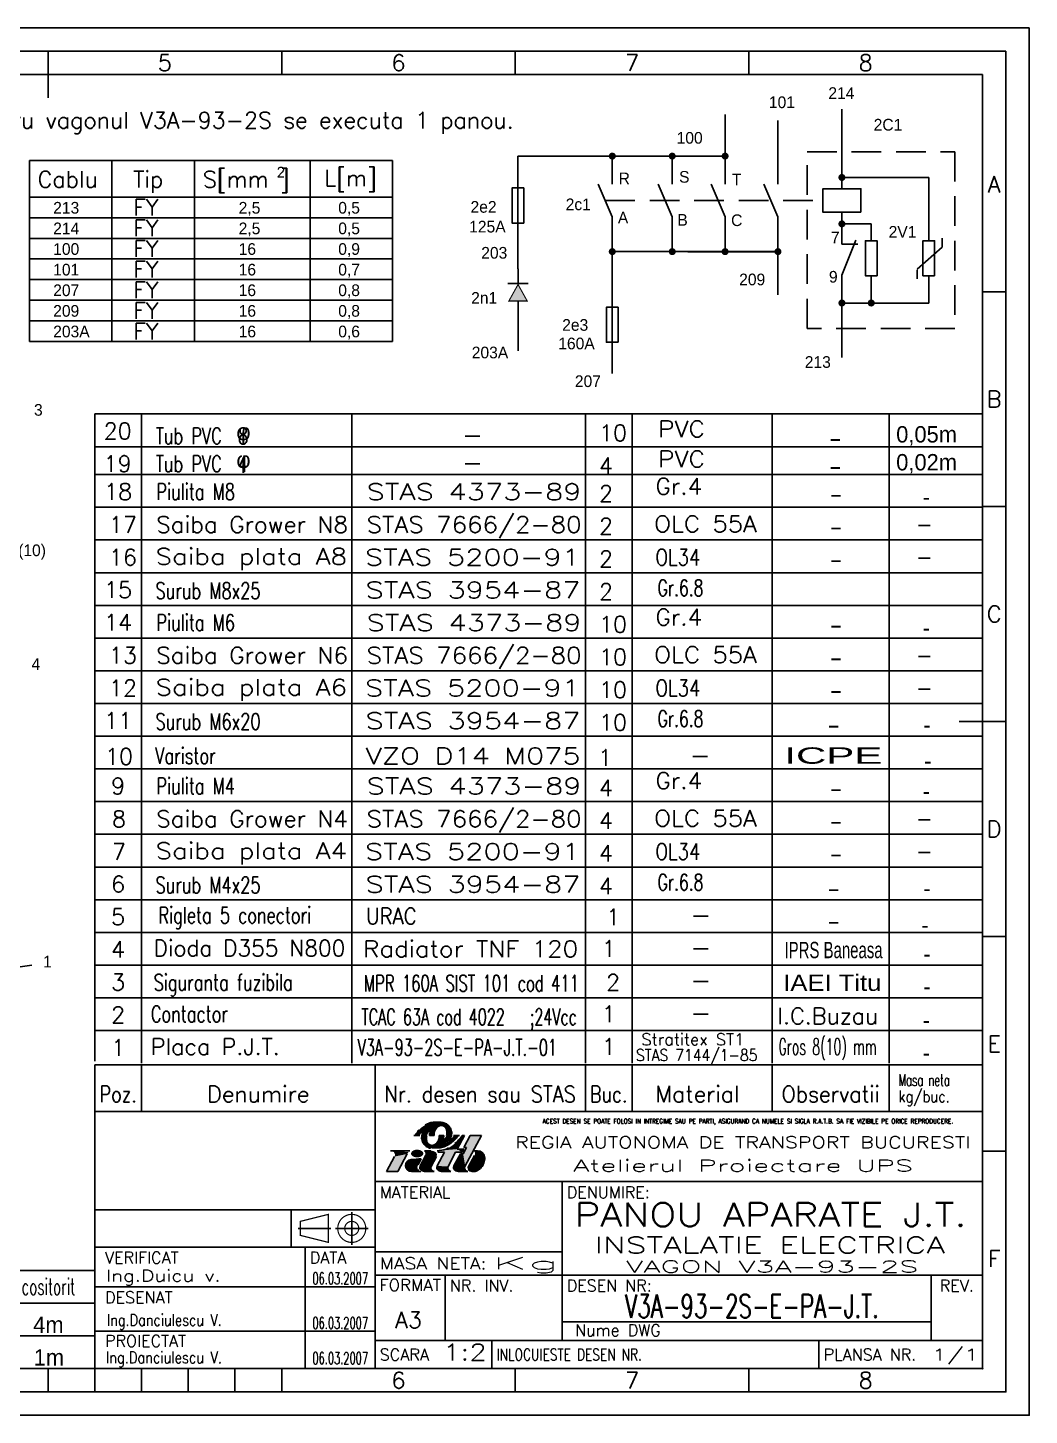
# Model space of a CAD drawing. Header units: millimetres. Extents: x 21 to 861, y 18 to 315.
# Drawn here: x 226.4 to 440.8, y 17.9 to 314.9 of the extents above; entities that cross this region are included whole.
import ezdxf
from ezdxf.enums import TextEntityAlignment as Align

# ---------------------------------------------------------------- set-up
doc = ezdxf.new("R2010")
doc.units = ezdxf.units.MM
doc.linetypes.add('DASHED2', pattern=[9.525, 6.35, -3.175])
doc.layers.add('LIN_GR', color=3, linetype='Continuous')
doc.layers.add('LIN_SUB', color=7, linetype='Continuous')
doc.styles.add('ISO', font='SIMPLEX.SHX')
doc.styles.add('ISOCP', font='SIMPLEX.SHX')
doc.styles.add('ROMANC', font='romanc')

# ---------------------------------------------------------------- blocks, each defined once
blk = doc.blocks.new('ind3_12')
at = {"color": 70}
for p, q in [((0, 55), (-190, 55)), ((-190, 55), (-190, 0)), ((-130, 55), (-130, 0)), ((-130, 40), (0, 40)), ((-190, 26), (-130, 26))]:
    blk.add_line(p, q, dxfattribs=at)
at = {"color": 40}
for p, q in [((-121.71, 49.9), (-120.46, 49.9)), ((-118.34, 49.9), (-117.36, 49.9)), ((-115.31, 49.9), (-116.29, 49.9)), ((-111.94, 49.9), (-113.19, 49.9)), ((-112.95, 48.16), (-112.68, 48.4)), ((-112.68, 48.4), (-112.61, 48.47)), ((-110.84, 49.9), (-112.41, 46.97)), ((-110.84, 49.9), (-111.36, 49.9)), ((-109.64, 49.9), (-111.01, 47.32)), ((-107.23, 49.9), (-110.77, 43.26)), ((-107.23, 49.9), (-109.64, 49.9)), ((-125.82, 45.38), (-127.54, 42.15)), ((-122.56, 46.63), (-126.68, 46.63)), ((-123.11, 45.94), (-125.13, 42.15)), ((-120.12, 44.91), (-120.81, 43.6)), ((-119.12, 45.67), (-120.36, 43.36)), ((-118.05, 46.63), (-119.46, 46.63)), ((-116.85, 45.42), (-118, 43.26)), ((-115.18, 46.28), (-116.74, 43.36)), ((-116.7, 46.63), (-116.29, 46.65)), ((-116.6, 46.28), (-115.18, 46.28)), ((-116.29, 46.65), (-115.69, 46.73)), ((-115.69, 46.73), (-115.27, 46.82)), ((-115.27, 46.82), (-114.78, 46.97)), ((-114.78, 46.97), (-114.27, 47.24)), ((-112.77, 46.28), (-114.38, 43.26)), ((-111.75, 45.93), (-113.13, 43.36)), ((-112.77, 46.28), (-111.36, 46.28)), ((-112.41, 46.97), (-110.99, 46.97)), ((-111.75, 45.93), (-111.15, 45.93)), ((-110.99, 46.97), (-111.36, 46.28)), ((-110.41, 47.32), (-111.15, 45.93)), ((-111.01, 47.32), (-110.41, 47.32)), ((-108.74, 45.59), (-109.99, 43.26)), ((-108.78, 46.63), (-108.09, 46.63)), ((-125.13, 42.15), (-127.54, 42.15)), ((-120.23, 42.15), (-122.21, 42.15)), ((-117.39, 42.15), (-119.15, 42.15)), ((-117.39, 42.15), (-117.72, 42.33)), ((-113.77, 42.15), (-115.53, 42.15)), ((-113.77, 42.15), (-114.1, 42.33)), ((-110.16, 42.15), (-111.92, 42.15)), ((-110.16, 42.15), (-110.49, 42.33))]:
    blk.add_line(p, q, dxfattribs=at)
at = {"color": 240}
for p, q in [((-90, 40), (-90, 6)), ((-130, 34), (-190, 34)), ((-148, 34), (-148, 26)), ((-135, 33.5), (-135, 26.5)), ((-146.5, 30), (-139.5, 30)), ((-138.5, 30), (-131.5, 30)), ((-145, 26), (-145, 0)), ((-130, 25), (-90, 25)), ((-130, 20), (0, 20)), ((-115, 20), (-115, 6)), ((-11, 20), (-11, 6)), ((-190, 17.5), (-130, 17.5)), ((-90, 10), (-11, 10)), ((-190, 8), (-130, 8)), ((-130, 6), (0, 6)), ((-105, 6), (-105, 0)), ((-35, 6), (-35, 0))]:
    blk.add_line(p, q, dxfattribs=at)
at = {"color": 40}
for points in [[(-114.74, 49.9, 0.04888), (-114.64, 50.37, 0.067418), (-114.64, 50.71, 0.012512), (-114.71, 51.12, 0.046313), (-114.74, 51.23, 0.02866), (-114.83, 51.43, 0.04799), (-114.9, 51.53, 0.027533), (-115.01, 51.65, 0.02878), (-115.12, 51.74, 0.020408), (-115.27, 51.85, 0.028785), (-115.38, 51.91, 0.02307), (-115.48, 51.96, 0.025276), (-115.58, 51.99, 0.029587), (-115.69, 52.01, 0.0261), (-115.8, 52.02, 0.034106), (-115.93, 52.02, 0.03305), (-116.05, 52, 0.031407), (-116.17, 51.97, 0.027201), (-116.3, 51.91, 0.027571), (-116.45, 51.82, 0.032433), (-116.58, 51.73, 0.017982), (-116.7, 51.62, 0.025528), (-116.79, 51.53, 0.009898), (-116.89, 51.41, 0.014131), (-116.96, 51.31, 0.005952), (-117.02, 51.22, 0.007874), (-117.06, 51.15, 0.013516), (-117.13, 51.03, 0.012262), (-117.2, 50.9, 0.010996), (-117.25, 50.78, 0.020912), (-117.28, 50.71, 0.006638), (-117.28, 50.69, 0.003922), (-117.3, 50.64, 0.014081), (-117.33, 50.52, 0.011261), (-117.36, 50.37, 0.018498), (-117.36, 50.34, 0.00311), (-117.38, 50.18, 0.039527), (-117.38, 50.07, 0.0256), (-117.36, 49.9)], [(-113.68, 49.9, 0.047001), (-113.61, 50.39, 0.072657), (-113.64, 50.71, 0.024176), (-113.81, 51.3, 0.05712), (-113.92, 51.53, 0.02409), (-114.05, 51.71, 0.014395), (-114.28, 51.99, 0.046768), (-114.45, 52.15, 0.031027), (-114.74, 52.35)], [(-119.97, 49.9, 0.047001), (-120.05, 49.4, 0.072657), (-120.01, 49.08, 0.024176), (-119.84, 48.49, 0.05712), (-119.73, 48.26, 0.02409), (-119.6, 48.09, 0.014395), (-119.38, 47.81, 0.046768), (-119.2, 47.65, 0.031027), (-118.91, 47.44)], [(-118.91, 49.9, 0.04888), (-119.02, 49.43, 0.067418), (-119.01, 49.08, 0.012512), (-118.94, 48.67, 0.046313), (-118.91, 48.56, 0.02866), (-118.82, 48.37, 0.04799), (-118.75, 48.26, 0.027533), (-118.64, 48.15, 0.02878), (-118.53, 48.05, 0.020408), (-118.39, 47.95, 0.028785), (-118.28, 47.88, 0.02307), (-118.17, 47.84, 0.025276), (-118.07, 47.8, 0.029587), (-117.97, 47.78, 0.0261), (-117.85, 47.77, 0.034106), (-117.73, 47.77, 0.03305), (-117.6, 47.79, 0.031407), (-117.48, 47.83, 0.027201), (-117.36, 47.88, 0.027571), (-117.2, 47.97, 0.032433), (-117.07, 48.06, 0.017982), (-116.95, 48.18, 0.025528), (-116.87, 48.26, 0.009898), (-116.76, 48.39, 0.014131), (-116.7, 48.48, 0.005952), (-116.63, 48.57, 0.007874), (-116.59, 48.64, 0.013516), (-116.52, 48.76, 0.012262), (-116.45, 48.9, 0.010996), (-116.4, 49.02, 0.020912), (-116.38, 49.08, 0.006638), (-116.37, 49.11, 0.003922), (-116.35, 49.16, 0.014081), (-116.32, 49.28, 0.011261), (-116.29, 49.42, 0.018498), (-116.29, 49.45, 0.00311), (-116.27, 49.61, 0.039527), (-116.27, 49.73, 0.0256), (-116.29, 49.9)]]:
    blk.add_lwpolyline(points, format="xyb", dxfattribs=at)
at = {"color": 40, "flags": 128}
blk.add_lwpolyline([(-108.71, 42.18, 0.07519), (-108.1, 42.37, 0.103495), (-107.27, 43.01, 0.091904), (-106.74, 43.94, 0.085107), (-106.54, 45.08, 0.085107)], format="xyb", dxfattribs=at)
at = {"color": 240, "const_width": 0.25}
blk.add_lwpolyline([(-146, 31.5), (-140, 33), (-140, 27), (-146, 28.5)], close=True, dxfattribs=at)
blk.add_lwpolyline([(-135, 33, 1), (-135, 27, 1), (-135, 33, 1)], format="xyb", dxfattribs=at)
blk.add_lwpolyline([(-135, 31.5, 1), (-135, 28.5, 1)], format="xyb", close=True, dxfattribs=at)
at = {"color": 40}
for centre, radius, start, end in [((-96.55, 26.7), 34.29, 134.6817, 135.4865), ((-117.71, 49.53), 2.3, 144.0002, 170.76), ((-117.8, 49.83), 2.74, 113.911, 122.24), ((-115.81, 45.34), 7.65, 108.9325, 113.911), ((-115.07, 49.86), 3.27, 161.7905, 179.2848), ((-117.59, 50.52), 2.17, 96.8211, 108.9325), ((-116.41, 40.67), 12.1, 91.6964, 96.8211), ((-116.61, 47.25), 5.51, 78.6042, 91.6964), ((-116, 50.28), 2.42, 58.8019, 78.6042), ((-118.58, 49.94), 3.27, 341.7905, 359.2848), ((-115.94, 50.27), 2.3, 324.0002, 350.76), ((-145.94, 81.79), 47.13, 315, 315.973), ((-113.12, 49.86), 0.893, 316.8981, 318.6566), ((-115.09, 51.98), 4.23, 315.973, 321.3402), ((-122.28, 57.73), 13.43, 321.3402, 324.353), ((-122.21, 43.44), 1.29, 94.5979, 270), ((-177.94, 750.15), 707.62, 274.50891, 274.68697), ((-119.73, 46), 0.689, 331.9275, 66.4849), ((-117.66, 49.52), 2.42, 238.8019, 258.6042), ((-108.09, 45.08), 1.55, 0, 90), ((-120.23, 42.84), 0.689, 201.8729, 270), ((-119.75, 43.03), 0.689, 151.9275, 234.4615), ((-119.15, 43.87), 1.72, 234.4615, 270), ((-117.39, 42.94), 0.689, 151.9275, 241.9275), ((-116.14, 43.03), 0.689, 151.9275, 234.4615), ((-115.53, 43.87), 1.72, 234.4615, 270), ((-113.78, 42.94), 0.689, 151.9275, 241.9275), ((-112.52, 43.03), 0.689, 151.9275, 234.4615), ((-111.92, 43.87), 1.72, 234.4615, 270), ((-110.16, 42.94), 0.689, 151.9275, 241.9275), ((-109.38, 42.94), 0.689, 151.9275, 242.7821), ((-108.99, 43.7), 1.55, 242.7821, 280.2311)]:
    blk.add_arc(centre, radius, start, end, dxfattribs=at)
blk.add_point((0, 0))
for points in [[(-121.71, 49.9), (-120.46, 49.9), (-121.21, 50.52), (-120.18, 50.33)], [(-121.21, 50.52), (-120.18, 50.33), (-120.72, 51.03), (-119.93, 50.59)], [(-120.72, 51.03), (-119.93, 50.59), (-120.22, 51.49), (-119.57, 50.88)], [(-120.22, 51.49), (-119.57, 50.88), (-119.6, 51.93), (-118.18, 50.88)], [(-119.57, 50.88), (-118.18, 50.88), (-119.84, 50.38), (-118.6, 50.45)], [(-119.6, 51.93), (-118.18, 50.88), (-118.87, 52.35), (-118.18, 50.88)], [(-118.87, 52.35), (-118.18, 50.88), (-118.21, 52.6), (-118.18, 50.88)], [(-117.31, 50.61), (-118.27, 50.54), (-117.37, 50.27), (-118.32, 50.22)], [(-117.09, 51.1), (-118.18, 50.88), (-117.31, 50.61), (-118.27, 50.54)], [(-118.21, 52.6), (-118.18, 50.88), (-117.81, 52.68), (-118.18, 50.88)], [(-116.87, 52.76), (-118.18, 50.88), (-116.31, 52.75), (-118.18, 50.88)], [(-117.81, 52.68), (-118.18, 50.88), (-116.87, 52.76), (-118.18, 50.88)], [(-116.08, 51.99), (-116.31, 52.75), (-116.62, 51.7), (-118.18, 50.88)], [(-116.62, 51.7), (-118.18, 50.88), (-117.09, 51.1), (-118.18, 50.88)], [(-115.84, 51.99), (-116.08, 51.99), (-116.32, 51.86)], [(-116.31, 52.75), (-115.41, 52.63), (-115.84, 52.71)], [(-115.54, 51.98), (-115.41, 52.63), (-116.08, 51.99), (-116.31, 52.75)], [(-115.84, 51.99), (-115.54, 51.98), (-115.91, 51.97), (-115.51, 51.96)], [(-115.73, 51.96), (-115.33, 51.85), (-115.51, 51.96)], [(-115.09, 51.72), (-114.87, 52.42), (-115.54, 51.98), (-115.41, 52.63)], [(-115.41, 52.63), (-114.87, 52.42), (-115.11, 52.53)], [(-114.87, 51.48), (-114.18, 51.87), (-115.09, 51.72), (-114.87, 52.42)], [(-114.87, 52.42), (-114.18, 51.87), (-114.48, 52.17)], [(-114.68, 50.99), (-113.86, 51.41), (-114.87, 51.48), (-114.18, 51.87)], [(-114.63, 50.55), (-113.67, 50.85), (-114.68, 50.99), (-113.86, 51.41)], [(-114.65, 50.25), (-113.62, 50.26), (-114.63, 50.55), (-113.67, 50.85)], [(-113.67, 50.85), (-113.62, 50.26), (-113.61, 50.56)], [(-119.97, 49.9), (-118.91, 49.9), (-120.05, 49.4), (-119, 49.53)], [(-120.05, 49.4), (-119, 49.53), (-119.94, 48.79), (-119, 49.02)], [(-120.05, 49.4), (-119.94, 48.79), (-120.04, 49.24)], [(-120.04, 49.24), (-119.94, 48.79), (-120.03, 49.13)], [(-119.84, 50.38), (-118.6, 50.45), (-119.97, 49.9), (-118.91, 49.9)], [(-119.94, 48.79), (-119, 49.02), (-119.72, 48.25), (-118.92, 48.6)], [(-119.72, 48.25), (-118.92, 48.6), (-119.33, 47.76), (-118.75, 48.27)], [(-119.33, 47.76), (-118.75, 48.27), (-118.77, 47.37), (-118.43, 47.98)], [(-118.77, 47.37), (-118.43, 47.98), (-118.32, 47.19), (-118.12, 47.82)], [(-117.37, 50.27), (-118.32, 50.22), (-117.36, 49.9), (-118.34, 49.9)], [(-118.32, 47.19), (-118.12, 47.82), (-117.71, 47.07), (-117.72, 47.77)], [(-117.71, 47.07), (-117.72, 47.77), (-117.14, 47.03), (-117.33, 47.9)], [(-117.14, 47.03), (-117.33, 47.9), (-116.45, 47.06), (-117.04, 48.09)], [(-116.45, 47.06), (-117.04, 48.09), (-115.94, 47.1), (-116.74, 48.42)], [(-116.7, 48.48), (-115.12, 47.31), (-116.74, 48.42)], [(-116.7, 48.48), (-116.7, 48.48), (-116.74, 48.42)], [(-115.94, 47.1), (-116.74, 48.42), (-115.12, 47.31), (-116.74, 48.42)], [(-116.45, 48.9), (-115.12, 47.31), (-116.7, 48.48)], [(-116.4, 49.03), (-115.48, 48.92), (-116.45, 48.9), (-115.12, 47.31)], [(-116.29, 49.44), (-115.35, 49.44), (-116.4, 49.03), (-115.48, 48.92)], [(-116.29, 49.9), (-115.31, 49.9), (-116.29, 49.44), (-115.35, 49.44)], [(-115.48, 48.92), (-114.09, 48.92), (-115.01, 49.4), (-113.85, 49.33)], [(-115.48, 48.92), (-114.59, 48.13), (-115.12, 47.31)], [(-115.48, 48.92), (-114.09, 48.92), (-114.18, 47.78), (-115.12, 47.31)], [(-115.01, 49.4), (-113.85, 49.33), (-114.75, 49.87), (-113.72, 49.72)], [(-114.75, 49.87), (-113.72, 49.72), (-114.65, 50.25), (-113.62, 50.26)], [(-114.09, 48.92), (-114.18, 47.78), (-114.59, 48.13)], [(-114.09, 48.92), (-113.61, 48.17), (-114.18, 47.78)], [(-113.69, 49.23), (-112.95, 48.75), (-114.09, 48.92), (-113.61, 48.17)], [(-113.49, 47.75), (-113.9, 47.46), (-112.41, 46.97)], [(-113.4, 49.55), (-112.44, 49.28), (-113.69, 49.23), (-112.95, 48.75)], [(-113.03, 48.1), (-112.41, 46.97), (-113.49, 47.75), (-112.41, 46.97)], [(-113.19, 49.9), (-111.94, 49.9), (-113.4, 49.55), (-112.44, 49.28)], [(-112.65, 48.42), (-112.41, 46.97), (-113.03, 48.1), (-112.41, 46.97)], [(-112.22, 48.86), (-112.41, 46.97), (-112.65, 48.42), (-112.41, 46.97)], [(-111.36, 49.9), (-110.84, 49.9), (-111.76, 49.37), (-112.41, 46.97)], [(-111.76, 49.37), (-112.41, 46.97), (-112.22, 48.86), (-112.41, 46.97)], [(-110.41, 47.32), (-107.23, 49.9), (-111.15, 45.93), (-110.73, 43.34)], [(-109.64, 49.9), (-107.23, 49.9), (-111.01, 47.32), (-110.41, 47.32)], [(-125.82, 45.38), (-123.11, 45.94), (-127.54, 42.15), (-125.13, 42.15)], [(-126.68, 46.63), (-122.56, 46.63), (-126.26, 46.53), (-122.84, 46.34)], [(-126.26, 46.53), (-122.84, 46.34), (-125.96, 46.29), (-123.05, 46.05)], [(-123.05, 46.05), (-125.96, 46.29), (-123.11, 45.94), (-125.77, 45.87)], [(-125.76, 45.63), (-123.11, 45.94), (-125.82, 45.38)], [(-125.77, 45.87), (-123.11, 45.94), (-125.76, 45.63), (-123.11, 45.94)], [(-122.31, 44.73), (-120.12, 44.91), (-123.17, 44.3), (-120.81, 43.6)], [(-122.31, 44.73), (-123.17, 44.3), (-122.7, 44.64), (-123.04, 44.43)], [(-122.28, 46.18), (-122.28, 45.84), (-122.31, 46.03)], [(-122.2, 46.34), (-122.22, 45.73), (-122.28, 46.18), (-122.28, 45.84)], [(-122.07, 46.5), (-122.04, 45.53), (-122.2, 46.34), (-122.22, 45.73)], [(-121.94, 46.59), (-121.9, 45.43), (-122.07, 46.5), (-122.04, 45.53)], [(-121.78, 46.68), (-121.71, 45.34), (-121.94, 46.59), (-121.9, 45.43)], [(-121.62, 46.75), (-121.56, 45.28), (-121.78, 46.68), (-121.71, 45.34)], [(-121.46, 46.79), (-121.43, 45.25), (-121.62, 46.75), (-121.56, 45.28)], [(-121.33, 46.82), (-121.31, 45.23), (-121.46, 46.79), (-121.43, 45.25)], [(-121.21, 46.83), (-121.2, 45.22), (-121.33, 46.82), (-121.31, 45.23)], [(-121.21, 46.83), (-121.1, 46.84), (-121.09, 45.21)], [(-121.09, 45.21), (-120.9, 45.21), (-121.21, 46.83), (-121.2, 45.22)], [(-121.1, 46.84), (-120.91, 46.84), (-121.09, 45.21), (-120.9, 45.21)], [(-120.9, 45.21), (-120.91, 46.84), (-120.81, 45.22), (-120.81, 46.83)], [(-120.81, 45.22), (-120.81, 46.83), (-120.68, 45.23), (-120.69, 46.82)], [(-120.68, 45.23), (-120.69, 46.82), (-120.56, 45.25), (-120.55, 46.79)], [(-120.56, 45.25), (-120.55, 46.79), (-120.42, 45.29), (-120.43, 46.76)], [(-120.42, 45.29), (-120.43, 46.76), (-120.27, 45.34), (-120.27, 46.7)], [(-120.36, 43.36), (-116.85, 45.42), (-120.42, 42.88), (-118, 43.26)], [(-119.12, 45.67), (-116.78, 45.9), (-120.36, 43.36), (-116.85, 45.42)], [(-120.27, 45.34), (-120.27, 46.7), (-120.14, 45.41), (-120.13, 46.63)], [(-120.14, 45.41), (-120.13, 46.63), (-119.97, 45.52), (-119.99, 46.54)], [(-119.97, 45.52), (-119.99, 46.54), (-119.84, 45.65), (-119.88, 46.44)], [(-119.84, 45.65), (-119.88, 46.44), (-119.74, 45.8), (-119.77, 46.3)], [(-119.74, 45.8), (-119.77, 46.3), (-119.71, 45.9), (-119.72, 46.2)], [(-119.72, 46.2), (-119.71, 45.9), (-119.7, 46.13), (-119.69, 46.02)], [(-119.46, 46.63), (-118.05, 46.63), (-119.08, 46.21), (-117.05, 46.31)], [(-119.25, 46.4), (-119.09, 46.04), (-119.08, 46.21)], [(-119.08, 46.21), (-117.05, 46.31), (-119.12, 45.67), (-116.78, 45.9)], [(-118.05, 46.63), (-117.05, 46.31), (-117.7, 46.59), (-117.41, 46.5)], [(-117.05, 46.31), (-116.78, 45.9), (-116.88, 46.12)], [(-116.78, 45.9), (-116.85, 45.42), (-116.77, 45.67)], [(-115.18, 46.28), (-112.77, 46.28), (-116.74, 43.36), (-114.38, 43.26)], [(-116.22, 46.66), (-116.7, 46.63), (-116.6, 46.28)], [(-116.6, 46.28), (-111.36, 46.28), (-116.22, 46.66), (-112.41, 46.97)], [(-116.22, 46.66), (-115.25, 46.82), (-115, 46.76)], [(-115.25, 46.82), (-114.79, 46.97), (-115, 46.76)], [(-115, 46.76), (-115, 46.76), (-114.79, 46.97), (-114.45, 46.8)], [(-114.35, 47.19), (-112.41, 46.97), (-114.79, 46.97), (-114.45, 46.8)], [(-113.9, 47.46), (-112.41, 46.97), (-114.35, 47.19), (-112.41, 46.97)], [(-111.75, 45.93), (-111.15, 45.93), (-113.13, 43.36), (-110.77, 43.26)], [(-112.41, 46.97), (-110.99, 46.97), (-111.36, 46.28)], [(-111.15, 45.93), (-110.77, 43.26), (-110.73, 43.34)], [(-109.99, 43.26), (-108.74, 45.59), (-106.74, 43.94)], [(-108.78, 46.63), (-108.43, 46.63), (-108.69, 46.43), (-108.49, 46.44)], [(-108.74, 45.59), (-108.09, 46.63), (-108.66, 45.8)], [(-108.74, 45.59), (-106.98, 46.16), (-108.09, 46.63)], [(-108.74, 45.59), (-106.54, 45.08), (-106.98, 46.16)], [(-108.74, 45.59), (-106.74, 43.94), (-106.54, 45.08)], [(-108.69, 46.43), (-108.49, 46.44), (-108.64, 46.23), (-108.56, 46.21)], [(-108.43, 46.63), (-108.63, 46.02), (-108.09, 46.63), (-108.66, 45.8)], [(-108.66, 45.8), (-108.66, 45.8), (-108.43, 46.63), (-108.63, 46.02)], [(-108.64, 46.23), (-108.56, 46.21), (-108.63, 46.02)], [(-108.09, 46.63), (-106.98, 46.16), (-107.61, 46.55), (-107.23, 46.37)], [(-106.98, 46.16), (-106.54, 45.08), (-106.83, 45.98), (-106.62, 45.57)], [(-106.54, 45.08), (-106.74, 43.94), (-106.59, 44.51)], [(-123.17, 44.3), (-120.81, 43.6), (-123.49, 43.38), (-120.95, 43.16)], [(-123.17, 44.3), (-123.49, 43.38), (-123.29, 44.14), (-123.45, 43.79)], [(-123.49, 43.38), (-120.95, 43.16), (-123.49, 43.38), (-120.87, 42.58)], [(-123.49, 43.38), (-123.1, 42.51), (-123.42, 43), (-123.25, 42.69)], [(-123.49, 43.38), (-120.87, 42.58), (-123.1, 42.51), (-120.62, 42.27)], [(-123.1, 42.51), (-122.21, 42.15), (-122.93, 42.37), (-122.61, 42.22)], [(-123.1, 42.51), (-120.62, 42.27), (-122.21, 42.15), (-120.23, 42.15)], [(-120.42, 42.88), (-120.36, 43.36), (-120.43, 43.1)], [(-120.42, 42.88), (-118, 43.26), (-120.15, 42.47), (-118.06, 42.75)], [(-120.15, 42.47), (-120.42, 42.88), (-120.32, 42.64)], [(-120.15, 42.47), (-118.06, 42.75), (-119.15, 42.15), (-117.72, 42.33)], [(-119.15, 42.15), (-120.15, 42.47), (-119.72, 42.25)], [(-119.15, 42.15), (-117.72, 42.33), (-117.39, 42.15)], [(-118.02, 43.03), (-117.9, 42.55), (-118.06, 42.75)], [(-116.74, 43.36), (-116.81, 42.88), (-116.82, 43.14)], [(-116.74, 43.36), (-114.38, 43.26), (-116.81, 42.88), (-114.44, 42.75)], [(-116.52, 42.46), (-116.81, 42.88), (-116.71, 42.66)], [(-116.81, 42.88), (-114.44, 42.75), (-116.52, 42.46), (-114.12, 42.34)], [(-115.53, 42.15), (-116.54, 42.47), (-116.1, 42.25)], [(-116.52, 42.46), (-114.12, 42.34), (-115.53, 42.15), (-113.77, 42.15)], [(-114.42, 42.94), (-114.29, 42.55), (-114.44, 42.75)], [(-114.36, 43.31), (-114.4, 43.15), (-114.38, 43.26)], [(-113.13, 43.36), (-113.19, 42.89), (-113.2, 43.13)], [(-113.13, 43.36), (-110.77, 43.26), (-113.19, 42.89)], [(-113.19, 42.89), (-110.77, 43.26), (-110.82, 42.72)], [(-112.92, 42.47), (-113.19, 42.89), (-113.1, 42.66)], [(-113.19, 42.89), (-110.82, 42.72), (-112.92, 42.47)], [(-112.92, 42.47), (-110.82, 42.72), (-111.92, 42.15)], [(-111.92, 42.15), (-112.92, 42.47), (-112.49, 42.25)], [(-110.82, 42.72), (-111.92, 42.15), (-110.49, 42.33)], [(-110.49, 42.33), (-110.16, 42.15), (-111.92, 42.15)], [(-110.8, 42.98), (-110.66, 42.53), (-110.82, 42.72)], [(-110.73, 43.34), (-110.78, 43.14), (-110.77, 43.26)], [(-109.99, 43.26), (-110.04, 42.73), (-110.07, 42.99)], [(-110.04, 42.73), (-109.99, 43.26), (-109.7, 42.32)], [(-109.7, 42.32), (-110.04, 42.73), (-109.91, 42.5)], [(-109.99, 43.26), (-107.27, 43.01), (-106.74, 43.94)], [(-109.99, 43.26), (-108.1, 42.37), (-107.27, 43.01)], [(-109.99, 43.26), (-108.71, 42.18), (-108.1, 42.37)], [(-109.99, 43.26), (-109.7, 42.32), (-108.71, 42.18)], [(-108.71, 42.18), (-109.7, 42.32), (-109.23, 42.17)], [(-109.7, 42.32), (-109.7, 42.32), (-108.71, 42.18)], [(-107.27, 43.01), (-108.1, 42.37), (-107.66, 42.64)], [(-106.74, 43.94), (-107.27, 43.01), (-106.96, 43.45)]]:
    blk.add_solid(points, dxfattribs=at)
at = {"color": 40, "style": 'ISO', "width": 0.77078}
blk.add_text('ACEST DESEN SE POATE FOLOSI IN INTREGIME SAU PE PARTI, ASIGURAND CA NUMELE SI SIGLA R.A.T.B. SA FIE VIZIBILE PE ORICE REPRODUCERE.', height=1, dxfattribs=at).set_placement((-94.13, 52.45), (-6.3, 52.45), align=Align.FIT)
at = {"color": 240}
for s, style, width, p, p2 in [('REGIA AUTONOMA DE TRANSPORT BUCURESTI', 'ROMANC', 1.063101, (-100.04, 47.17), (-2.58, 47.17)), ('Atelierul Proiectare UPS', 'ROMANC', 1.425107, (-87.65, 42.18), (-14.86, 42.18)), ('MASA NETA:', 'ISO', 1.009422, (-129, 21.25), (-106.17, 21.25)), ('FORMAT', 'ISO', 0.917397, (-129.11, 16.61), (-115.89, 16.61)), ('INLOCUIESTE DESEN NR.', 'ISO', 0.687691, (-104, 1.75), (-72.89, 1.75))]:
    blk.add_text(s, height=2.5, dxfattribs=dict(at, style=style, width=width)).set_placement(p, p2, align=Align.FIT)
at = {"color": 240, "style": 'ISO'}
for s, p in [('MATERIAL', (-129, 36.5)), ('DENUMIRE:', (-89, 36.5)), ('VERIFICAT', (-187.81, 22.5)), ('DATA', (-144, 22.5)), ('NR. INV.', (-114, 16.5)), ('DESEN NR:', (-89, 16.5)), ('DESENAT', (-187.81, 13.97)), ('PROIECTAT', (-187.81, 4.66)), ('SCARA', (-129, 1.75)), ('PLANSA NR.', (-34, 1.75))]:
    blk.add_text(s, height=2.5, dxfattribs=at).set_placement(p)
blk.add_text('REV.', height=2.5, dxfattribs=at).set_placement((-5.5, 17.75), align=Align.MIDDLE)
at = {"color": 50, "style": 'ISO'}
for tag, height, width, p, p2 in [('MATERIAL', 3.5, 1.837708, (-127.1, 31.84), (-91.87, 31.84)), ('STAS_MATERIAL', 3.5, 2.784754, (-126.09, 25.95), (-91.75, 25.95)), ('ANSAMBLU', 3.5, 2.48631, (-83.01, 24.67), (-8.01, 24.67)), ('VERIFICAT', 2.5, 0.86708, (-187.61, 18.63), (-163.04, 18.63)), ('DESENAT', 2.5, 1.026691, (-187.39, 9.14), (-162.83, 9.14)), ('PROIECTAT', 2.5, 1.037581, (-187.61, 1.12), (-162.78, 1.12)), ('SCARA', 3.5, 1.565143, (-115.5, 1.75), (-106.11, 1.75))]:
    blk.add_attdef(tag, text='', height=height, dxfattribs=dict(at, width=width)).set_placement(p, p2, align=Align.FIT)
at = {"color": 70, "style": 'ISO'}
for tag, width, p, p2 in [('DENUMIRE_DESEN', 1.844561, (-87.29, 30.44), (-3.41, 30.44)), ('NUMAR_DESEN', 1.112195, (-76.49, 10.87), (-22.2, 10.87))]:
    blk.add_attdef(tag, text='', height=5, dxfattribs=dict(at, width=width)).set_placement(p, p2, align=Align.FIT)
at = {"color": 240, "style": 'ISO'}
for tag, width, p, p2 in [('MASA', 3.701178, (-105.03, 21.25), (-90.49, 21.25)), ('SUBANSAMBLU', 3.628523, (-76.35, 20.58), (-13.71, 20.58)), ('DATA', 0.588678, (-143.42, 18.04), (-131.51, 18.04)), ('DATA', 0.588678, (-143.42, 8.49), (-131.51, 8.49)), ('DATA', 0.588678, (-143.42, 0.97), (-131.51, 0.97)), ('PLANSA', 1.983142, (-10.91, 1.75), (-0.76, 1.75))]:
    blk.add_attdef(tag, text='', height=2.5, dxfattribs=dict(at, width=width)).set_placement(p, p2, align=Align.FIT)
at = {"color": 50, "style": 'ISO'}
blk.add_attdef('FORMAT', text='', height=3.5, dxfattribs=at).set_placement((-122.83, 8.67), align=Align.CENTER)
at = {"color": 240, "style": 'ISO'}
blk.add_attdef('NUME_DWG', (-87.2, 6.95), '', height=2.5, dxfattribs=at)

msp = doc.modelspace()

# ---------------------------------------------------------------- linework, layer by layer
at = {"color": 70}
for p, q in [((230.7856, 299.9224), (230.7856, 309.9224)), ((280.7856, 304.9224), (280.7856, 309.9224)), ((330.7856, 304.9224), (330.7856, 309.9224)), ((380.7856, 304.9224), (380.7856, 309.9224)), ((435.7856, 258.4224), (430.7856, 258.4224)), ((435.7856, 212.4224), (430.7856, 212.4224)), ((425.7856, 166.4224), (435.7856, 166.4224)), ((435.7856, 120.4224), (430.7856, 120.4224)), ((435.7856, 74.4224), (430.7856, 74.4224)), ((230.7856, 27.9224), (230.7856, 22.9224)), ((240.7856, 22.9224), (240.7856, 27.9224)), ((250.7856, 22.9224), (250.7856, 27.9224)), ((260.7856, 22.9224), (260.7856, 27.9224)), ((270.7856, 22.9224), (270.7856, 27.9224)), ((280.7856, 22.9224), (280.7856, 27.9224)), ((330.7856, 22.9224), (330.7856, 27.9224)), ((380.7856, 22.9224), (380.7856, 27.9224)), ((180.7856, 22.9224), (280.7856, 22.9224))]:
    msp.add_line(p, q, dxfattribs=at)
at = {"color": 2}
for p, q in [((400.6829, 282.8732), (400.6829, 297.4931)), ((375.6886, 281.4262), (375.6886, 296.3622)), ((387.0015, 285.8363), (387.0015, 295.0682)), ((331.3424, 287.4449), (331.3424, 281.8782)), ((331.3424, 287.4449), (376.0636, 287.4449)), ((351.5451, 281.4262), (351.5451, 287.4449)), ((364.3758, 283.0617), (364.3758, 287.4449)), ((387.0015, 281.4262), (387.0015, 285.8363)), ((364.3758, 281.4262), (364.3758, 283.0617)), ((419.2656, 282.8732), (400.6923, 282.8732)), ((400.6923, 280.4442), (400.6923, 282.8732)), ((419.2656, 282.8732), (419.2656, 270.5862)), ((331.3583, 280.6282), (331.3583, 281.8782)), ((331.3583, 280.6282), (331.3583, 273.1282)), ((351.5451, 274.4442), (348.5451, 281.4442)), ((364.3758, 274.4442), (361.3758, 281.4442)), ((375.6886, 274.4442), (372.6886, 281.4442)), ((387.0015, 274.4442), (384.0015, 281.4442)), ((351.5451, 274.4442), (351.5451, 273.0642)), ((364.3758, 274.4442), (364.3758, 273.0642)), ((375.6886, 274.4442), (375.6886, 273.0642)), ((387.0015, 274.4442), (387.0015, 273.0642)), ((400.6923, 272.9427), (400.6923, 275.4442)), ((331.3583, 273.1282), (331.3583, 271.8806)), ((331.3583, 271.8806), (331.3583, 268.1306)), ((351.5451, 266.9999), (351.5451, 273.0642)), ((364.3758, 266.9999), (364.3758, 273.0642)), ((375.6886, 266.9999), (375.6886, 273.0642)), ((387.0015, 266.9886), (387.0015, 273.0642)), ((406.9671, 272.971), (400.6923, 272.971)), ((400.6923, 270.4411), (400.6923, 272.9427)), ((400.6923, 268.6023), (400.6923, 270.4411)), ((406.9671, 272.971), (406.9671, 270.5862)), ((406.9671, 269.3362), (406.9671, 270.5862)), ((419.2656, 269.3362), (419.2656, 270.5862)), ((331.3583, 268.1306), (331.3583, 263.286)), ((351.5451, 259.5037), (351.5451, 267.4041)), ((400.6923, 261.9411), (403.6923, 269.4411)), ((416.8141, 263.2424), (422.1434, 267.9278)), ((422.1434, 267.9278), (422.1434, 269.8464)), ((351.5451, 266.9999), (387.0015, 266.9999)), ((387.0015, 266.9886), (367.68, 266.9886)), ((387.0015, 257.768), (387.0015, 266.9999)), ((331.3742, 260.0614), (331.3742, 263.286)), ((400.6923, 261.9411), (400.6923, 256.0013)), ((406.9671, 261.8362), (406.9671, 260.5886)), ((416.8141, 261.2017), (416.8141, 263.1202)), ((419.2656, 261.8362), (419.2656, 260.5886)), ((351.5451, 256.3535), (351.5451, 259.5037)), ((406.9676, 256.0013), (406.9674, 260.7966)), ((419.266, 258.4117), (419.2659, 260.7966)), ((419.266, 258.4117), (419.2662, 256.0013)), ((331.3742, 256.3878), (331.3742, 253.2845)), ((351.5423, 255.5527), (351.5423, 255.9923)), ((351.5451, 255.1035), (351.5451, 256.3535)), ((419.2662, 256.0013), (400.6923, 256.0013)), ((400.6924, 244.3621), (400.6924, 255.6263)), ((331.3742, 253.2845), (331.3742, 245.7845)), ((351.5451, 255.1035), (351.5451, 247.6035)), ((351.5451, 247.6035), (351.5451, 240.9414))]:
    msp.add_line(p, q, dxfattribs=at)
at = {"color": 1, "linetype": 'DASHED2'}
for p, q in [((393.2277, 250.5529), (393.2277, 288.3899)), ((393.2277, 288.3899), (424.8838, 288.3899)), ((424.8838, 288.3899), (424.8838, 250.5529)), ((350.0451, 277.9442), (396.6423, 277.9442)), ((424.8841, 250.5529), (393.2277, 250.5529))]:
    msp.add_line(p, q, dxfattribs=at)
at = {"color": 1}
for p, q in [((226.7846, 286.4918), (304.5397, 286.4918)), ((226.7846, 286.4918), (226.7846, 247.7755)), ((244.4562, 286.4918), (244.4562, 247.7755)), ((262.1278, 286.4918), (262.1278, 247.7755)), ((286.8681, 286.4918), (286.8681, 247.7755)), ((304.5397, 286.4918), (304.5397, 247.7755)), ((226.7846, 278.6729), (304.5397, 278.6729)), ((226.7846, 274.259), (304.5397, 274.259)), ((226.7846, 269.8451), (304.5397, 269.8451)), ((226.7846, 265.4312), (304.5397, 265.4312)), ((226.7846, 261.0172), (304.5397, 261.0172)), ((226.7846, 256.6033), (304.5397, 256.6033)), ((226.7846, 252.1894), (304.5397, 252.1894)), ((226.7846, 247.7755), (304.5397, 247.7755)), ((199.6566, 110.3755), (227.3216, 114.2323))]:
    msp.add_line(p, q, dxfattribs=at)
at = {"color": 240}
for p, q in [((240.7856, 232.2485), (430.8957, 232.2485)), ((240.7856, 225.2485), (430.8957, 225.2485)), ((240.7856, 219.2744), (430.8957, 219.2744)), ((240.7856, 212.2744), (430.8957, 212.2744)), ((240.7856, 205.2744), (430.8957, 205.2744)), ((240.7856, 198.2744), (430.8957, 198.2744)), ((240.7856, 191.2744), (430.8957, 191.2744)), ((240.7856, 184.2744), (430.8957, 184.2744)), ((240.7856, 177.2744), (430.8957, 177.2744)), ((240.7856, 170.2744), (430.8957, 170.2744)), ((240.7856, 163.2744), (430.8957, 163.2744)), ((240.7856, 156.2744), (430.8957, 156.2744)), ((240.7856, 149.2744), (430.8957, 149.2744)), ((240.7856, 142.2744), (430.8957, 142.2744)), ((240.7856, 135.2744), (430.8957, 135.2744)), ((240.7856, 128.2744), (430.8957, 128.2744)), ((240.7856, 121.2744), (430.8957, 121.2744)), ((240.7856, 114.2744), (430.8957, 114.2744)), ((240.7856, 107.2744), (430.8957, 107.2744)), ((240.7856, 100.2744), (430.8957, 100.2744)), ((50.6754, 48.9224), (240.7856, 48.9224)), ((50.5653, 41.9224), (240.6754, 41.9224)), ((50.6754, 34.9224), (240.7856, 34.9224))]:
    msp.add_line(p, q, dxfattribs=at)
for points in [[(440.7856, 314.9224), (20.7856, 314.9224), (20.7856, 17.9224), (440.7856, 17.9224)], [(435.7856, 309.9224), (25.7856, 309.9224), (25.7856, 22.9224), (435.7856, 22.9224)]]:
    msp.add_lwpolyline(points, close=True, dxfattribs=at)
at = {"color": 70}
msp.add_lwpolyline([(430.7856, 304.9224), (30.7856, 304.9224), (30.7856, 27.9224), (430.7856, 27.9224)], close=True, dxfattribs=at)
at = {"color": 2, "const_width": 0.75}
for points in [[(351.1701, 287.4449, 1), (351.9201, 287.4449, 1)], [(364.0008, 287.4449, 1), (364.7508, 287.4449, 1)], [(375.3136, 287.4449, 1), (376.0636, 287.4449, 1)], [(400.3173, 282.8732, 1), (401.0673, 282.8732, 1)], [(400.3173, 272.9427, 1), (401.0673, 272.9427, 1)], [(351.1701, 266.9999, 1), (351.9201, 266.9999, 1)], [(364.0008, 266.9999, 1), (364.7508, 266.9999, 1)], [(375.3136, 266.9999, 1), (376.0636, 266.9999, 1)], [(386.6265, 266.9999, 1), (387.3765, 266.9999, 1)], [(400.3173, 256.0013, 1), (401.0673, 256.0013, 1)], [(406.5926, 256.0013, 1), (407.3426, 256.0013, 1)]]:
    msp.add_lwpolyline(points, format="xyb", close=True, dxfattribs=at)
at = {"color": 2, "flags": 128}
for points in [[(332.6083, 273.1282), (332.6083, 280.6282), (330.1083, 280.6282), (330.1083, 273.1282)], [(404.7423, 275.4442), (404.7423, 280.4442), (396.6423, 280.4442), (396.6423, 275.4442)], [(408.2171, 261.8362), (408.2171, 269.3362), (405.7171, 269.3362), (405.7171, 261.8362)], [(420.5156, 261.8362), (420.5156, 269.3362), (418.0156, 269.3362), (418.0156, 261.8362)], [(352.7951, 247.6035), (352.7951, 255.1035), (350.2951, 255.1035), (350.2951, 247.6035)]]:
    msp.add_lwpolyline(points, close=True, dxfattribs=at)
for points in [[(400.6923, 268.6023), (404.1071, 268.6023)], [(329.2093, 260.1862), (333.5411, 260.1862)]]:
    msp.add_lwpolyline(points, dxfattribs=at)
at = {"color": 2, "const_width": 0.24, "flags": 128}
msp.add_lwpolyline([(331.3742, 259.9618), (329.4122, 256.4319), (333.3361, 256.4319)], close=True, dxfattribs=at)
at = {"color": 70}
for points in [[(240.7856, 93.7027), (240.7856, 232.2485)], [(250.7856, 93.2744), (250.7856, 232.2485)], [(295.7856, 93.2744), (295.7856, 232.2485)], [(345.7856, 93.2744), (345.7856, 232.2485)], [(355.7856, 93.2744), (355.7856, 232.2485)], [(385.7856, 93.2744), (385.7856, 232.2485)], [(410.7856, 93.2744), (410.7856, 232.2485)]]:
    msp.add_lwpolyline(points, dxfattribs=at)
at = {"color": 3}
for points in [[(240.7856, 92.9224), (430.7856, 92.9224)], [(240.7856, 82.9224), (240.7856, 92.9224)], [(250.7856, 82.9224), (250.7856, 92.9224)], [(300.7856, 82.9224), (300.7856, 92.9224)], [(345.7856, 82.9224), (345.7856, 92.9224)], [(355.7856, 82.9224), (355.7856, 92.9224)], [(385.7856, 82.9224), (385.7856, 92.9224)], [(410.7856, 82.9224), (410.7856, 92.9224)]]:
    msp.add_lwpolyline(points, dxfattribs=at)
at = {"color": 2}
msp.add_solid([(331.3649, 259.9685), (333.29, 256.4506), (329.4636, 256.4268)], dxfattribs=at)

# ---------------------------------------------------------------- block references
at = {"color": 1}
ref = msp.add_blockref('ind3_12', (430.7856, 27.9224), dxfattribs=at)
ref.add_attrib('DENUMIRE_DESEN', 'PANOU APARATE J.T.', dxfattribs={"color": 70, "height": 5, "style": 'ISO', "width": 1.042341}).set_placement((343.4943, 58.3605), (427.3779, 58.3605), align=Align.FIT)
ref.add_attrib('ANSAMBLU', 'INSTALATIE ELECTRICA', dxfattribs={"color": 50, "height": 3.5, "style": 'ISO', "width": 1.27485}).set_placement((347.7757, 52.5972), (422.7793, 52.5972), align=Align.FIT)
ref.add_attrib('SUBANSAMBLU', 'VAGON V3A-93-2S', dxfattribs={"color": 240, "height": 2.5, "style": 'ISO', "width": 1.675592}).set_placement((354.4356, 48.5022), (417.0708, 48.5022), align=Align.FIT)
ref.add_attrib('NUMAR_DESEN', 'V3A-93-2S-E-PA-J.T.', dxfattribs={"color": 70, "height": 5, "style": 'ISO', "width": 0.6}).set_placement((354.3004, 38.7956), (408.5861, 38.7956), align=Align.FIT)
ref.add_attrib('NUME_DWG', 'Nume DWG', (343.5884, 34.8722), dxfattribs={"color": 240, "height": 2.5, "style": 'ISO'})
ref.add_attrib('PLANSA', '1/1', dxfattribs={"color": 240, "height": 2.5, "style": 'ISO', "width": 1.983142}).set_placement((419.8776, 29.6724), (430.0294, 29.6724), align=Align.FIT)
ref.add_attrib('FORMAT', 'A3', dxfattribs={"color": 50, "height": 3.5, "style": 'ISO'}).set_placement((307.9514, 36.5917), align=Align.CENTER)
ref.add_attrib('SCARA', '1:2', dxfattribs={"color": 50, "height": 3.5, "style": 'ISO', "width": 1.252114}).set_placement((315.2874, 29.6724), (324.6783, 29.6724), align=Align.FIT)
ref.add_attrib('MASA', 'Kg', dxfattribs={"color": 240, "height": 2.5, "style": 'ISO', "width": 3.701178}).set_placement((325.7508, 49.1724), (340.2911, 49.1724), align=Align.FIT)
ref.add_attrib('VERIFICAT', 'Ing.Duicu v.', dxfattribs={"color": 50, "height": 2.5, "style": 'ISO', "width": 1.159354}).set_placement((243.1795, 46.5548), (267.7467, 46.5548), align=Align.FIT)
ref.add_attrib('DATA', '06.03.2007', dxfattribs={"color": 240, "height": 2.5, "style": 'ISO', "width": 0.575145}).set_placement((287.3643, 45.9588), (299.2781, 45.9588), align=Align.FIT)
ref.add_attrib('DESENAT', 'Ing.Danciulescu V.', dxfattribs={"color": 50, "height": 2.5, "style": 'ISO', "width": 0.734395}).set_placement((243.3931, 37.0574), (267.9603, 37.0574), align=Align.FIT)
ref.add_attrib('DATA', '06.03.2007', dxfattribs={"color": 240, "height": 2.5, "style": 'ISO', "width": 0.575145}).set_placement((287.3643, 36.411), (299.2781, 36.411), align=Align.FIT)
ref.add_attrib('PROIECTAT', 'Ing.Danciulescu V.', dxfattribs={"color": 50, "height": 2.5, "style": 'ISO', "width": 0.742185}).set_placement((243.1795, 29.0386), (268.0073, 29.0386), align=Align.FIT)
ref.add_attrib('DATA', '06.03.2007', dxfattribs={"color": 240, "height": 2.5, "style": 'ISO', "width": 0.575145}).set_placement((287.3643, 28.8921), (299.2781, 28.8921), align=Align.FIT)

# ---------------------------------------------------------------- texts
at = {"color": 50, "style": 'ISO'}
for s, p in [('5', (255.7856, 307.4224)), ('6', (305.7856, 307.4224)), ('7', (355.7856, 307.4224)), ('8', (405.7856, 307.4224)), ('A', (433.2856, 281.4224)), ('B', (433.2856, 235.4224)), ('C', (433.2856, 189.4224)), ('D', (433.2856, 143.4224)), ('E', (433.2856, 97.4224)), ('F', (433.2856, 51.4224)), ('6', (305.7856, 25.4224)), ('7', (355.7856, 25.4224)), ('8', (405.7856, 25.4224))]:
    msp.add_text(s, height=3.5, dxfattribs=at).set_placement(p, align=Align.MIDDLE)
at = {"color": 2}
for s, p in [('101', (385.0622, 297.7252)), ('214', (397.7911, 299.6846)), ('2C1', (407.4887, 292.9173)), ('100', (365.3154, 290.1065)), ('R', (352.903, 281.4301)), ('S', (365.8378, 281.7596)), ('T', (377.1364, 281.1829)), ('213', (231.8847, 275.1373)), ('2,5', (271.5798, 275.1373)), ('0,5', (292.8937, 275.1373)), ('2e2', (321.2067, 275.328)), ('2c1', (341.5722, 275.8704)), ('214', (231.8847, 270.7234)), ('2,5', (271.5798, 270.7234)), ('0,5', (292.8937, 270.7234)), ('125A', (320.915, 271.0979)), ('A', (352.7381, 273.0258)), ('B', (365.4765, 272.5456)), ('C', (376.9715, 272.4716)), ('7', (398.3438, 268.7797)), ('2V1', (410.6921, 269.98)), ('100', (231.8847, 266.3094)), ('16', (271.5798, 266.3094)), ('0,9', (292.8937, 266.3094)), ('203', (323.495, 265.4988)), ('101', (231.8847, 261.8955)), ('16', (271.5798, 261.8955)), ('0,7', (292.8937, 261.8955)), ('209', (378.7009, 259.7931)), ('9', (397.9175, 260.3672)), ('207', (231.8847, 257.4816)), ('16', (271.5798, 257.4816)), ('0,8', (292.8937, 257.4816)), ('209', (231.8847, 253.0677)), ('16', (271.5798, 253.0677)), ('0,8', (292.8937, 253.0677)), ('2n1', (321.3433, 255.8413)), ('2e3', (340.8232, 250.0598)), ('203A', (231.8847, 248.6538)), ('16', (271.5798, 248.6538)), ('0,6', (292.8937, 248.6538)), ('203A', (321.4707, 244.1597)), ('160A', (339.9831, 246.0862)), ('213', (392.7475, 242.1239)), ('207', (343.5374, 238.0154))]:
    msp.add_text(s, height=2.5, dxfattribs=at).set_placement(p)
at = {"color": 1}
for s, p in [('3', (227.7768, 231.8737)), ('Gros 8(10)', (214.358, 201.8201)), ('4', (227.2566, 177.4725)), ('1', (229.723, 113.776))]:
    msp.add_text(s, height=2.5, dxfattribs=at).set_placement(p)
at = {"color": 50}
for s, p in [('0,05m', (418.8153, 226.1453)), ('0,02m', (418.8153, 220.1712)), ('-', (418.7728, 212.7479)), ('-', (418.7728, 184.7479)), ('-', (418.9011, 163.9666)), ('-', (419.0807, 156.2744)), ('-', (418.7728, 149.7479)), ('-', (418.9011, 128.9666)), ('-', (418.5091, 121.131)), ('-', (418.9011, 114.9666)), ('-', (418.9011, 107.9666)), ('-', (418.7728, 100.7479)), ('-', (418.7728, 93.7479)), ('4m', (230.8603, 35.5583)), ('1m', (230.9704, 28.5583))]:
    msp.add_text(s, height=3.5, dxfattribs=at).set_placement(p, align=Align.CENTER)
for s, width, p, p2 in [('    -    ', 0.666667, (388.7913, 225.3257), (409.7913, 225.3257)), ('    -    ', 0.666667, (388.7913, 219.3516), (409.7913, 219.3516)), ('    -    ', 0.666667, (388.9015, 213.3776), (409.9015, 213.3776)), ('    -    ', 0.666667, (388.9015, 206.3776), (409.9015, 206.3776)), ('    -    ', 0.666667, (388.9015, 199.3776), (409.9015, 199.3776)), ('    -    ', 0.666667, (388.9015, 185.3776), (409.9015, 185.3776)), ('    -    ', 0.666667, (388.9015, 178.3776), (409.9015, 178.3776)), ('    -    ', 0.666667, (388.9015, 171.3776), (409.9015, 171.3776)), ('    -    ', 0.666667, (388.4011, 163.9666), (409.4011, 163.9666)), ('ICPE', 1.8, (388.3591, 157.3814), (409.3591, 157.3814)), ('    -    ', 0.666667, (388.9015, 150.3776), (409.9015, 150.3776)), ('    -    ', 0.666667, (388.9015, 143.3776), (409.9015, 143.3776)), ('    -    ', 0.666667, (388.9015, 136.3776), (409.9015, 136.3776)), ('    -    ', 0.666667, (388.4011, 128.9666), (409.4011, 128.9666)), ('    -    ', 0.666667, (388.4011, 121.9666), (409.4011, 121.9666)), ('IPRS Baneasa', 0.529412, (388.4011, 115.7566), (409.4011, 115.7566)), ('IAEI Titu', 0.818182, (388.1401, 108.7492), (409.1401, 108.7492))]:
    msp.add_text(s, height=3.5, dxfattribs=dict(at, width=width)).set_placement(p, p2, align=Align.FIT)
at = {"layer": 'LIN_GR', "color": 3, "style": 'ISOCP'}
for s, p in [('20', (245.6754, 226.8485)), ('19', (245.6754, 219.8485)), ('18', (245.7856, 213.8744)), ('15', (245.7856, 192.8744)), ('14', (245.7856, 185.8744)), ('11', (245.7856, 164.8744)), ('10', (245.9651, 157.1822)), ('9', (245.7856, 150.8744)), ('6', (245.7856, 129.8744)), ('5', (245.7856, 122.8744)), ('4', (245.7856, 115.8744)), ('3', (245.7856, 108.8744)), ('2', (245.7856, 101.8744)), ('1', (245.7856, 94.8744))]:
    msp.add_text(s, height=3.5, dxfattribs=at).set_placement(p, align=Align.CENTER)
for s, p in [('17', (243.8179, 206.8345)), ('16', (243.8179, 199.8345)), ('13', (243.8179, 178.8345)), ('12', (243.8179, 171.8345)), ('8', (244.4501, 143.8345)), ('7', (244.4501, 136.8345))]:
    msp.add_text(s, height=3.5, dxfattribs=at).set_placement(p)
at = {"layer": 'LIN_SUB', "color": 2, "style": 'ISOCP'}
for s, height, p in [('Pentru vagonul V3A-93-2S se executa 1 panou.', 3.5, (212.5673, 293.3713)), ('L[m]', 3.5, (289.9144, 280.9784)), ('Cablu', 3.5, (228.5687, 280.7262)), ('Tip', 3.5, (249.0173, 280.7262)), ('S[mm ]', 3.5, (263.9119, 280.7262)), ('2', 2.1, (279.72, 282.985)), ('FY', 3.5, (249.0173, 274.7035)), ('FY', 3.5, (249.0173, 270.2896)), ('FY', 3.5, (249.0173, 265.8757)), ('FY', 3.5, (249.0173, 261.4617)), ('FY', 3.5, (249.0173, 257.0478)), ('FY', 3.5, (249.0173, 252.6339)), ('FY', 3.5, (249.0173, 248.22))]:
    msp.add_text(s, height=height, dxfattribs=at).set_placement(p)
for s, width, p in [('Tub PVC  8', 0.724138, (253.8528, 225.8087)), ('Tub PVC  4', 0.724138, (253.8528, 219.8346)), ('Piulita M8', 0.724138, (253.963, 213.8606)), ('Surub M8x25', 0.724138, (253.7909, 192.6649)), ('Piulita M6', 0.724138, (253.963, 185.8606)), ('Surub M6x20', 0.724138, (253.7909, 164.6649)), ('Varistor', 0.724138, (253.7527, 157.3297)), ('Piulita M4', 0.724138, (253.963, 150.8606)), ('Surub M4x25', 0.724138, (253.7909, 129.6649)), ('Rigleta 5 conectori ', 0.724138, (254.4215, 123.2072)), ('URAC', 0.884519, (298.8226, 123.0156)), ('Siguranta fuzibila', 0.724138, (253.4011, 108.8262)), ('Contactor', 0.724138, (252.7856, 102.0744))]:
    msp.add_text(s, height=3.5, dxfattribs=dict(at, width=width)).set_placement(p)
at = {"layer": 'LIN_SUB', "color": 50, "style": 'ISOCP'}
for s, p in [('10', (348.7102, 226.4429)), ('4', (348.7102, 219.4429)), ('2', (348.7102, 213.4689)), ('2', (348.7102, 206.4689)), ('2', (348.7102, 199.4689)), ('2', (348.7102, 192.4689)), ('10', (348.7102, 185.4689)), ('10', (348.7102, 178.4689)), ('10', (348.7102, 171.4689)), ('10', (348.7102, 164.4689)), ('1', (348.5, 156.938)), ('4', (348.7102, 150.4689)), ('4', (348.7102, 143.4689)), ('4', (348.7102, 136.4689)), ('4', (348.7102, 129.4689)), ('1', (350.2323, 122.8212)), ('2', (350.2323, 108.8212)), ('I.C.Buzau', (386.9032, 101.6437)), ('Placa P.J.T.', (252.7856, 95.0744))]:
    msp.add_text(s, height=3.5, dxfattribs=at).set_placement(p)
for s, width, p, p2 in [('PVC', 1.072691, (361.37, 227.3024), (371.3818, 227.3024)), ('   -   ', 0.942857, (310.2875, 226.0218), (332.2875, 226.0218)), ('PVC', 1.072691, (361.37, 220.8665), (371.3818, 220.8665)), ('   -   ', 0.942857, (310.2875, 220.0477), (332.2875, 220.0477)), ('STAS 4373-89', 1.159664, (298.963, 213.8368), (344.963, 213.8368)), ('Gr.4', 1.018148, (360.7909, 215.0054), (370.8027, 215.0054)), ('STAS 7666/2-80', 0.982206, (298.963, 206.8368), (344.963, 206.8368)), ('OLC 55A', 0.977778, (360.4944, 206.9684), (382.4944, 206.9684)), ('STAS 5200-91', 1.2, (298.6189, 199.8368), (344.6189, 199.8368)), ('OL34', 0.778865, (360.7909, 199.8432), (370.3969, 199.8432)), ('STAS 3954-87', 1.154812, (298.7402, 192.8194), (344.7402, 192.8194)), ('Gr.6.8', 0.668788, (361.2358, 193.2783), (371.0446, 193.2783)), ('Gr.4', 1.018148, (360.7909, 187.0054), (370.8027, 187.0054)), ('STAS 4373-89', 1.159664, (298.963, 185.8368), (344.963, 185.8368)), ('STAS 7666/2-80', 0.982206, (298.963, 178.8368), (344.963, 178.8368)), ('OLC 55A', 0.977778, (360.4944, 178.9684), (382.4944, 178.9684)), ('STAS 5200-91', 1.2, (298.6189, 171.8368), (344.6189, 171.8368)), ('OL34', 0.778865, (360.7909, 171.8432), (370.3969, 171.8432)), ('STAS 3954-87', 1.154812, (298.7402, 164.8194), (344.7402, 164.8194)), ('Gr.6.8', 0.668788, (361.2358, 165.2783), (371.0446, 165.2783)), ('VZO D14 M075', 1.174468, (298.7527, 157.3059), (344.7527, 157.3059)), ('   -   ', 0.942857, (358.9832, 157.3997), (380.9832, 157.3997)), ('Gr.4', 1.018148, (360.7909, 152.0054), (370.8027, 152.0054)), ('STAS 4373-89', 1.159664, (298.963, 150.8368), (344.963, 150.8368)), ('STAS 7666/2-80', 0.982206, (298.963, 143.8368), (344.963, 143.8368)), ('OLC 55A', 0.977778, (360.4944, 143.9684), (382.4944, 143.9684)), ('STAS 5200-91', 1.2, (298.6189, 136.8368), (344.6189, 136.8368)), ('OL34', 0.778865, (360.7909, 136.8432), (370.3969, 136.8432)), ('Gr.6.8', 0.668788, (361.2358, 130.2783), (371.0446, 130.2783)), ('STAS 3954-87', 1.154812, (298.7402, 129.8194), (344.7402, 129.8194)), ('   -   ', 0.942857, (359.1002, 123.2709), (381.1002, 123.2709)), ('Radiator TNF 120', 0.992806, (298.2291, 115.9981), (344.2291, 115.9981)), ('   -   ', 0.942857, (359.1002, 116.2709), (381.1002, 116.2709)), ('MPR 160A SIST 101 cod 411', 0.60793, (298.4011, 108.6543), (344.4011, 108.6543)), ('   -   ', 0.942857, (359.1002, 109.2709), (381.1002, 109.2709)), ('   -   ', 0.942857, (359.1002, 102.2709), (381.1002, 102.2709)), ('Gros 8(10) mm', 0.516393, (387.1215, 95.0767), (408.1215, 95.0767))]:
    msp.add_text(s, height=3.5, dxfattribs=dict(at, width=width)).set_placement(p, p2, align=Align.FIT)
at = {"layer": 'LIN_SUB', "color": 2, "style": 'ISOCP'}
for s, height, width, p, p2 in [('Saiba Grower N8', 3.5, 0.928302, (253.963, 206.8368), (294.963, 206.8368)), ('Saiba plata A8', 3.5, 1.033613, (253.7909, 200.0088), (294.7909, 200.0088)), ('Saiba Grower N6', 3.5, 0.931818, (253.963, 178.8368), (294.963, 178.8368)), ('Saiba plata A6', 3.5, 1.037975, (253.7909, 172.0088), (294.7909, 172.0088)), ('Saiba Grower N4', 3.5, 0.924812, (253.963, 143.8368), (294.963, 143.8368)), ('Saiba plata A4', 3.5, 1.029289, (253.7909, 137.0088), (294.7909, 137.0088)), ('Dioda D355 N800', 3.5, 0.875445, (253.4011, 116.17), (294.4011, 116.17)), ('Stratitex ST1', 2.5, 0.928643, (357.7856, 97.1078), (379.7856, 97.1078)), ('STAS 7144/1-85', 2.5, 0.8, (356.6077, 93.7557), (382.6077, 93.7557)), ('Masa neta', 2.5, 0.573913, (412.7856, 88.4224), (423.7856, 88.4224)), ('Poz.', 3.5, 0.813559, (241.7856, 84.9224), (249.7856, 84.9224)), ('Nr. desen sau STAS', 3.5, 0.763975, (302.7856, 84.9224), (343.7856, 84.9224)), ('Buc.', 3.5, 0.8, (346.7856, 84.9224), (354.7856, 84.9224)), ('Material', 3.5, 0.93913, (360.7856, 84.9224), (378.7856, 84.9224)), ('Observatii', 3.5, 0.851351, (387.7856, 84.9224), (408.7856, 84.9224)), ('kg/buc.', 2.5, 0.796552, (412.7856, 84.9224), (423.7856, 84.9224))]:
    msp.add_text(s, height=height, dxfattribs=dict(at, width=width)).set_placement(p, p2, align=Align.FIT)
at = {"layer": 'LIN_SUB', "color": 2, "style": 'ISOCP', "width": 0.942857}
for p in [(418.3237, 206.8577), (418.3237, 199.8577), (418.3237, 178.8577), (418.3237, 171.8577), (418.3237, 143.8577), (418.3237, 136.8577)]:
    msp.add_text('-', height=3.5, dxfattribs=at).set_placement(p, align=Align.CENTER)
at = {"layer": 'LIN_SUB', "color": 50, "style": 'ISOCP'}
for p in [(350.7856, 116.0744), (350.7856, 102.0744), (350.7856, 95.0744)]:
    msp.add_text('1', height=3.5, dxfattribs=at).set_placement(p, align=Align.CENTER)
at = {"layer": 'LIN_SUB', "color": 50, "style": 'ISOCP', "width": 0.642857}
for s, p in [('TCAC 63A cod 4022', (297.8795, 101.4521)), (';24Vcc', (333.9193, 101.4545)), ('V3A-93-2S-E-PA-J.T.-01', (297.0716, 94.9073))]:
    msp.add_text(s, height=3.5, dxfattribs=at).set_placement(p)
at = {"layer": 'LIN_SUB', "color": 2, "style": 'ISOCP'}
msp.add_text('Denumire', height=3.5, dxfattribs=at).set_placement((275.7856, 84.9224), align=Align.CENTER)
at = {"layer": 'LIN_SUB', "color": 50, "style": 'ISOCP', "width": 0.60793}
msp.add_text('cositorit', height=3.5, dxfattribs=at).set_placement((230.8603, 43.7036), align=Align.CENTER)
at = {"layer": 'LIN_SUB', "color": 50, "char_height": 3.5, "width": 12.2618, "attachment_point": 1, "style": 'ISOCP'}
for insert in [(271.0916, 230.1565), (271.0916, 224.1825)]:
    msp.add_mtext('{\\fSymbol|b0|i0|c2|p18;f}', dxfattribs=dict(at, insert=insert))

doc.saveas('drawing.dxf')
